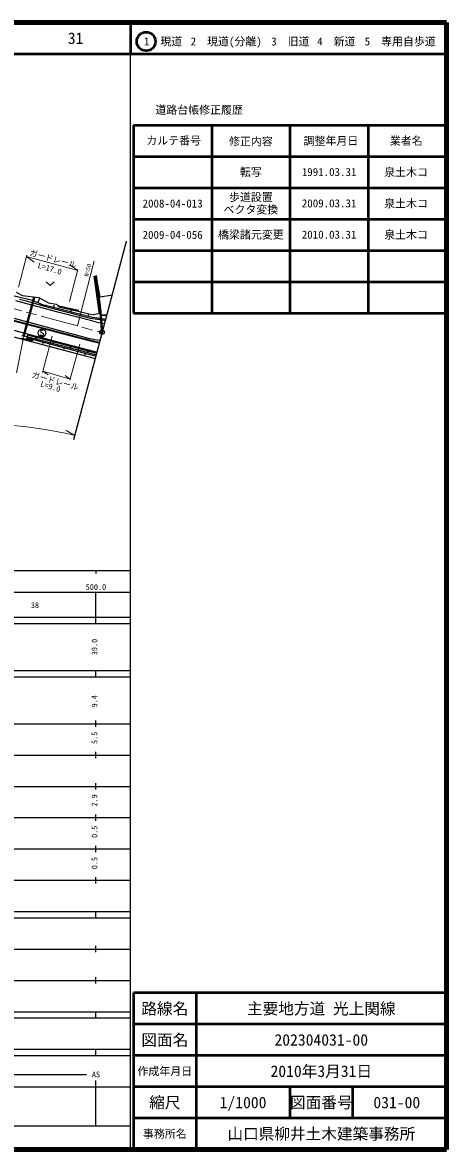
# Model space of a CAD drawing. Units: millimetres, scale not verified. Extents: x 40000 to 680000, y 20000 to 380000.
# Drawn here: x 544535 to 680000, y 20000 to 380000 of the extents above; entities that cross this region are included whole.
import ezdxf
from ezdxf.enums import TextEntityAlignment as Align

# ---------------------------------------------------------------- set-up
doc = ezdxf.new("R2010")
doc.units = ezdxf.units.MM
doc.header["$LTSCALE"] = 1000
doc.header["$PDMODE"] = 32
doc.header["$PDSIZE"] = 500
doc.linetypes.add('CHAIN', pattern=[18.5, 12, -1.5, 3.5, -1.5])
for name, color, linetype, lineweight in [('M-BGD', 7, 'Continuous', 25), ('M-BGD-EXST', 7, 'Continuous', 25), ('M-BMK', 2, 'CHAIN', 13), ('M-BMK-OTRS', 5, 'Continuous', 25), ('M-BMK-SRVR', 3, 'Continuous', 25), ('M-STR-HTXT', 7, 'Continuous', 13), ('M-STR-STRC', 7, 'Continuous', 25), ('M-TTL', 2, 'Continuous', 140), ('M-TTL-BAND', 7, 'Continuous', 25), ('M-TTL-FRAM', 2, 'Continuous', 50), ('M-TTL-LINE', 7, 'Continuous', 50)]:
    doc.layers.add(name, color=color, linetype=linetype, lineweight=lineweight)
doc.layers.add('M-OTRS', color=6, linetype='Continuous')
doc.layers.add('M-TTL-TXT', color=7, linetype='Continuous')
doc.styles.add('ＭＳ ゴシック', font='')
doc.styles.get('ＭＳ ゴシック').set_extended_font_data('MS Gothic')

msp = doc.modelspace()

# ---------------------------------------------------------------- linework, layer by layer
at = {"layer": 'M-BGD'}
for p, q in [((569091, 286979), (567412, 299029)), ((567736, 299126), (569125, 288603)), ((568026, 299216), (569423, 288642)), ((569309, 292231), (568051, 299156)), ((552119, 297196), (553369, 295996)), ((553369, 295996), (554619, 297196)), ((547679, 291198), (538803, 293385)), ((542517, 293860), (544567, 292837)), ((544567, 292837), (549700, 292210)), ((544739, 279707), (548137, 292287)), ((545029, 279629), (548426, 292209)), ((546200, 291562), (546277, 291876)), ((549445, 290451), (550096, 291992)), ((549700, 292210), (552814, 290500)), ((573242, 292951), (569309, 292231)), ((530648, 288567), (546952, 284160)), ((556273, 287413), (542389, 291149)), ((546248, 290843), (543553, 291480)), ((551275, 289393), (546248, 290843)), ((551211, 289705), (547679, 291198)), ((553112, 289312), (551211, 289705)), ((566247, 285492), (551275, 289393)), ((552161, 289508), (552236, 289872)), ((552814, 290500), (555310, 290003)), ((566851, 285721), (553112, 289312)), ((554486, 288952), (554696, 289758)), ((555310, 290003), (556065, 289639)), ((556037, 289230), (556065, 289639)), ((556037, 289230), (562325, 287789)), ((556104, 289522), (562392, 288081)), ((557233, 288234), (557286, 288435)), ((559981, 287516), (560172, 288247)), ((562325, 287789), (562392, 288081)), ((569125, 288603), (569797, 280440)), ((569423, 288641), (570072, 281441)), ((530946, 284563), (544866, 280868)), ((567131, 284578), (556273, 287413)), ((562325, 287789), (567111, 286598)), ((562729, 286798), (562791, 287036)), ((565477, 286080), (565700, 286933)), ((570721, 284782), (566247, 285492)), ((571101, 285176), (566851, 285721)), ((569256, 287011), (567111, 286598)), ((568329, 285531), (568374, 285877)), ((569593, 286753), (571499, 286623)), ((569613, 286535), (571441, 286410)), ((570985, 284755), (570721, 284782)), ((571452, 286452), (571470, 286590)), ((567130, 272834), (533606, 281623)), ((544866, 280868), (546401, 280490)), ((546952, 284160), (557249, 281442)), ((557249, 281442), (560942, 280436)), ((547633, 278230), (544033, 279184)), ((544290, 280155), (547890, 279201)), ((545800, 278716), (546297, 280516)), ((546141, 278626), (546395, 279597)), ((567556, 274525), (546190, 280131)), ((546401, 280490), (567651, 274900)), ((546440, 278547), (546686, 279520)), ((546712, 278475), (546982, 279442)), ((547058, 278383), (547327, 279351)), ((547378, 278298), (547626, 279271)), ((547890, 279201), (547633, 278230)), ((567303, 273523), (547763, 278722)), ((547890, 279201), (567438, 274058)), ((548691, 279477), (548695, 279414)), ((548695, 279414), (548712, 279358)), ((548712, 279358), (548747, 279297)), ((548747, 279297), (548788, 279255)), ((548788, 279255), (548841, 279221)), ((548841, 279221), (548918, 279200)), ((548918, 279200), (548982, 279205)), ((548982, 279205), (549038, 279221)), ((549038, 279221), (549099, 279257)), ((549099, 279257), (549140, 279297)), ((549140, 279297), (549175, 279350)), ((550871, 277900), (550875, 277837)), ((550875, 277837), (550891, 277781)), ((550891, 277781), (550927, 277720)), ((550927, 277720), (550968, 277678)), ((550968, 277678), (551021, 277643)), ((551021, 277643), (551098, 277623)), ((551098, 277623), (551161, 277627)), ((551161, 277627), (551217, 277643)), ((551217, 277643), (551278, 277679)), ((551278, 277679), (551320, 277719)), ((551320, 277719), (551355, 277772)), ((554176, 278042), (554180, 277979)), ((554180, 277979), (554197, 277923)), ((554197, 277923), (554232, 277862)), ((554232, 277862), (554273, 277820)), ((554273, 277820), (554326, 277785)), ((554326, 277785), (554404, 277765)), ((554404, 277765), (554467, 277769)), ((554467, 277769), (554523, 277786)), ((554523, 277786), (554584, 277821)), ((554584, 277821), (554625, 277862)), ((554625, 277862), (554660, 277915)), ((560942, 280436), (562851, 279933)), ((557570, 276129), (557574, 276065)), ((557574, 276065), (557590, 276009)), ((557590, 276009), (557626, 275948)), ((557626, 275948), (557667, 275906)), ((557667, 275906), (557719, 275872)), ((557719, 275872), (557797, 275851)), ((557797, 275851), (557860, 275855)), ((557860, 275855), (557916, 275872)), ((557916, 275872), (557977, 275907)), ((557977, 275907), (558019, 275948)), ((558019, 275948), (558053, 276001)), ((559661, 276606), (559665, 276543)), ((559665, 276543), (559682, 276487)), ((559682, 276487), (559718, 276426)), ((559718, 276426), (559758, 276385)), ((559758, 276385), (559811, 276350)), ((559811, 276350), (559889, 276330)), ((559889, 276330), (559952, 276334)), ((559952, 276334), (560008, 276350)), ((560008, 276350), (560069, 276386)), ((560069, 276386), (560110, 276427)), ((560110, 276427), (560145, 276480)), ((564269, 274357), (564273, 274294)), ((564273, 274294), (564289, 274238)), ((564289, 274238), (564325, 274177)), ((564325, 274177), (564365, 274135)), ((564365, 274135), (564418, 274100)), ((564418, 274100), (564496, 274080)), ((564496, 274080), (564559, 274084)), ((564559, 274084), (564615, 274100)), ((564615, 274100), (564676, 274136)), ((564676, 274136), (564718, 274176)), ((564718, 274176), (564752, 274229)), ((565146, 275171), (565151, 275108)), ((565151, 275108), (565167, 275052)), ((565167, 275052), (565203, 274991)), ((565203, 274991), (565243, 274949)), ((565243, 274949), (565296, 274915)), ((565296, 274915), (565374, 274894)), ((565374, 274894), (565437, 274899)), ((565437, 274899), (565493, 274915)), ((565493, 274915), (565554, 274951)), ((565554, 274951), (565596, 274991)), ((565596, 274991), (565630, 275044)), ((567438, 274058), (568000, 273915)), ((568128, 274379), (567556, 274525)), ((567651, 274900), (568230, 274750)), ((567130, 272834), (567665, 272698)), ((567853, 273382), (567303, 273523))]:
    msp.add_line(p, q, dxfattribs=at)
for centre, radius, start, end in [((578821, 332526), 49352, 256.29883, 260.56836), ((577470, 330019), 52175, 253.72852, 260.94702)]:
    msp.add_arc(centre, radius, start, end, dxfattribs=at)
at = {"layer": 'M-BGD-EXST'}
for p, q in [((550351, 281596), (550301, 281296)), ((550301, 281296), (550401, 281046)), ((550651, 281746), (550351, 281596)), ((550401, 281046), (551101, 280646)), ((550851, 281746), (550651, 281746)), ((551051, 281696), (550851, 281746)), ((551151, 281596), (551051, 281696)), ((550251, 280096), (550151, 280246)), ((550551, 279946), (550251, 280096)), ((550901, 279946), (550551, 279946)), ((551151, 280096), (550901, 279946)), ((551101, 280646), (551201, 280396)), ((551201, 280396), (551151, 280096))]:
    msp.add_line(p, q, dxfattribs=at)
msp.add_circle((550751, 280796), 1250, dxfattribs=at)
at = {"layer": 'M-BMK'}
msp.add_line((532635, 291047), (569225, 281139), dxfattribs=at)
msp.add_arc((576390, 323475), 42937, 260.39502, 261.38379, dxfattribs=at)
at = {"layer": 'M-BMK-OTRS'}
for p, q in [((577640, 310057), (569947, 281125)), ((577656, 310118), (577640, 310057)), ((569947, 281125), (560779, 246646))]:
    msp.add_line(p, q, dxfattribs=at)
at = {"layer": 'M-BMK-SRVR'}
for radius in [750, 30]:
    msp.add_circle((569947, 281125), radius, dxfattribs=at)
at = {"layer": 'M-OTRS'}
msp.add_point((569947, 281125), dxfattribs=at)
at = {"layer": 'M-STR-HTXT'}
for p, q in [((543207, 295448), (545885, 305700)), ((545764, 305237), (562158, 300750)), ((545764, 305237), (548212, 303503)), ((559709, 302484), (562158, 300750)), ((567406, 303924), (562116, 283064)), ((562254, 301116), (559548, 290865)), ((542649, 268124), (544797, 279352)), ((550960, 268214), (554029, 279763)), ((562884, 277297), (559626, 265737)), ((551063, 268600), (559735, 266122)), ((552682, 267426), (551063, 268600)), ((559735, 266122), (558116, 267296)), ((561065, 248193), (558455, 249673))]:
    msp.add_line(p, q, dxfattribs=at)
msp.add_arc((523717, 77749), 174488, 77.64075, 93.05817, dxfattribs=at)
at = {"layer": 'M-STR-STRC'}
for p, q in [((538342, 285527), (560832, 279676)), ((538393, 285721), (560881, 279869)), ((560832, 279676), (564556, 278736)), ((560881, 279869), (564606, 278930)), ((564556, 278736), (567041, 278079)), ((564606, 278930), (567087, 278274)), ((567041, 278079), (569033, 277667)), ((567087, 278274), (569086, 277860))]:
    msp.add_line(p, q, dxfattribs=at)
at = {"layer": 'M-TTL'}
for p, q in [((680000, 380000), (40000, 380000)), ((680000, 20000), (680000, 380000)), ((40000, 20000), (680000, 20000))]:
    msp.add_line(p, q, dxfattribs=at)
at = {"layer": 'M-TTL-BAND'}
for p, q in [((579000, 20000), (579000, 370000)), ((40000, 205000), (579000, 205000)), ((568000, 205000), (568000, 204000)), ((68000, 198000), (579000, 198000)), ((568000, 188000), (568000, 198000)), ((40000, 190000), (579000, 190000)), ((40000, 188000), (579000, 188000)), ((40000, 173000), (579000, 173000)), ((568000, 171000), (568000, 173000)), ((40000, 171000), (579000, 171000)), ((40000, 156000), (579000, 156000)), ((568000, 155000), (568000, 157000)), ((46000, 146000), (579000, 146000)), ((568000, 145000), (568000, 147000)), ((568000, 135000), (568000, 137000)), ((52000, 136000), (579000, 136000)), ((46000, 126000), (579000, 126000)), ((568000, 125000), (568000, 127000)), ((52000, 116000), (579000, 116000)), ((568000, 115000), (568000, 117000)), ((46000, 106000), (579000, 106000)), ((568000, 105000), (568000, 107000)), ((40000, 96000), (579000, 96000)), ((40000, 94000), (579000, 94000)), ((568000, 94000), (568000, 96000)), ((49000, 84000), (579000, 84000)), ((568000, 83000), (568000, 85000)), ((40000, 74000), (579000, 74000)), ((568000, 73000), (568000, 75000)), ((40000, 64000), (579000, 64000)), ((40000, 62000), (579000, 62000)), ((568000, 62000), (568000, 64000)), ((40000, 52000), (579000, 52000)), ((568000, 50000), (568000, 52000)), ((40000, 50000), (579000, 50000)), ((71000, 44000), (565000, 44000)), ((40000, 40000), (579000, 40000)), ((568000, 27500), (568000, 42000)), ((68000, 27500), (579000, 27500))]:
    msp.add_line(p, q, dxfattribs=at)
at = {"layer": 'M-TTL-FRAM'}
for p, q in [((580000, 347197), (580000, 287197)), ((580000, 347197), (680000, 347197)), ((580000, 287197), (680000, 287197)), ((680000, 70000), (580000, 70000)), ((580000, 70000), (580000, 20000))]:
    msp.add_line(p, q, dxfattribs=at)
at = {"layer": 'M-TTL-LINE'}
for p, q in [((579000, 380000), (579000, 370000)), ((40000, 370000), (680000, 370000)), ((605000, 347197), (605000, 287197)), ((630000, 347197), (630000, 287197)), ((655000, 347197), (655000, 287197)), ((580000, 337197), (680000, 337197)), ((580000, 327197), (680000, 327197)), ((580000, 317197), (680000, 317197)), ((580000, 307197), (680000, 307197)), ((580000, 297197), (680000, 297197)), ((600000, 70000), (600000, 20000)), ((680000, 60000), (580000, 60000)), ((680000, 50000), (580000, 50000)), ((680000, 40000), (580000, 40000)), ((630000, 40000), (630000, 30000)), ((650000, 40000), (650000, 30000)), ((680000, 30000), (580000, 30000))]:
    msp.add_line(p, q, dxfattribs=at)
msp.add_circle((584031, 373958), 3000, dxfattribs=at)

# ---------------------------------------------------------------- texts
at = {"layer": 'M-STR-HTXT', "style": 'ＭＳ ゴシック'}
for s, height, rotation, p in [('ガードレール', 1833, 344.5, (546488, 305137)), ('L=17.0', 1833, 343, (549061, 301168)), ('R=50', 1320, 76.5, (565932, 298657)), ('ガードレール', 1833, 344.5, (547213, 266113)), ('L=9.0', 1833, 343, (549921, 263292))]:
    msp.add_text(s, height=height, rotation=rotation, dxfattribs=at).set_placement(p, align=Align.BOTTOM_LEFT)
at = {"layer": 'M-TTL-BAND', "style": 'ＭＳ ゴシック'}
for s, p in [('500.0', (568000, 198195)), ('38', (548500, 192405)), ('AS', (568000, 42500))]:
    msp.add_text(s, height=1833, dxfattribs=at).set_placement(p, align=Align.BOTTOM_CENTER)
for s, p in [('39.0', (569000, 180500)), ('9.4', (569000, 163174)), ('5.5', (569000, 151500)), ('2.9', (569000, 131500)), ('0.5', (569000, 121500)), ('0.5', (569000, 111500))]:
    msp.add_text(s, height=1833, rotation=90, dxfattribs=at).set_placement(p, align=Align.BOTTOM_CENTER)
at = {"layer": 'M-TTL-TXT', "style": 'ＭＳ ゴシック'}
for s, height, p in [('31', 3666, (561497, 375000)), ('1\u3000現道', 2566, (589448, 373958)), ('2\u3000現道(分離)', 2566, (609619, 373958)), ('3\u3000旧道', 2566, (630121, 373958)), ('4\u3000新道', 2566, (644824, 373958)), ('5\u3000専用自歩道', 2566, (665228, 373958)), ('道路台帳修正履歴', 2566, (600968, 352113)), ('カルテ番号', 2566, (592839, 342277)), ('修正内容', 2566, (617509, 342023)), ('調整年月日', 2566, (643089, 342197)), ('業者名', 2566, (667134, 342197)), ('転写', 2566, (617500, 332245)), ('1991.03.31', 2566, (642500, 332245)), ('泉土木コ', 2566, (667077, 332189)), ('歩道設置', 2566, (617500, 324245)), ('2008-04-013', 2566, (592500, 322189)), ('ベクタ変換', 2566, (617500, 320245)), ('2009.03.31', 2566, (642500, 322245)), ('泉土木コ', 2566, (667077, 322189)), ('2009-04-056', 2566, (592500, 312189)), ('橋梁諸元変更', 2566, (617500, 312245)), ('2010.03.31', 2566, (642500, 312245)), ('泉土木コ', 2566, (667077, 312189)), ('路線名', 3666, (590000, 65000)), ('路線名', 3666, (590000, 65000)), ('主要地方道 光上関線', 3666, (640000, 65000)), ('図面名', 3666, (590000, 55000)), ('図面名', 3666, (590000, 55000)), ('202304031-00', 3666, (640000, 55000)), ('2010年3月31日', 3666, (640000, 45000)), ('作成年月日', 2566, (590000, 45000)), ('作成年月日', 2566, (590000, 45000)), ('縮尺', 3666, (590000, 35000)), ('縮尺', 3666, (590000, 35000)), ('1/1000', 3666, (615000, 35000)), ('図面番号', 3666, (640000, 35000)), ('図面番号', 3666, (640000, 35000)), ('031-00', 3666, (664125, 35000)), ('事務所名', 2566, (590000, 25000)), ('事務所名', 2566, (590000, 25000)), ('山口県柳井土木建築事務所', 3666, (640000, 25000))]:
    msp.add_text(s, height=height, dxfattribs=at).set_placement(p, align=Align.MIDDLE_CENTER)

doc.saveas('drawing.dxf')
